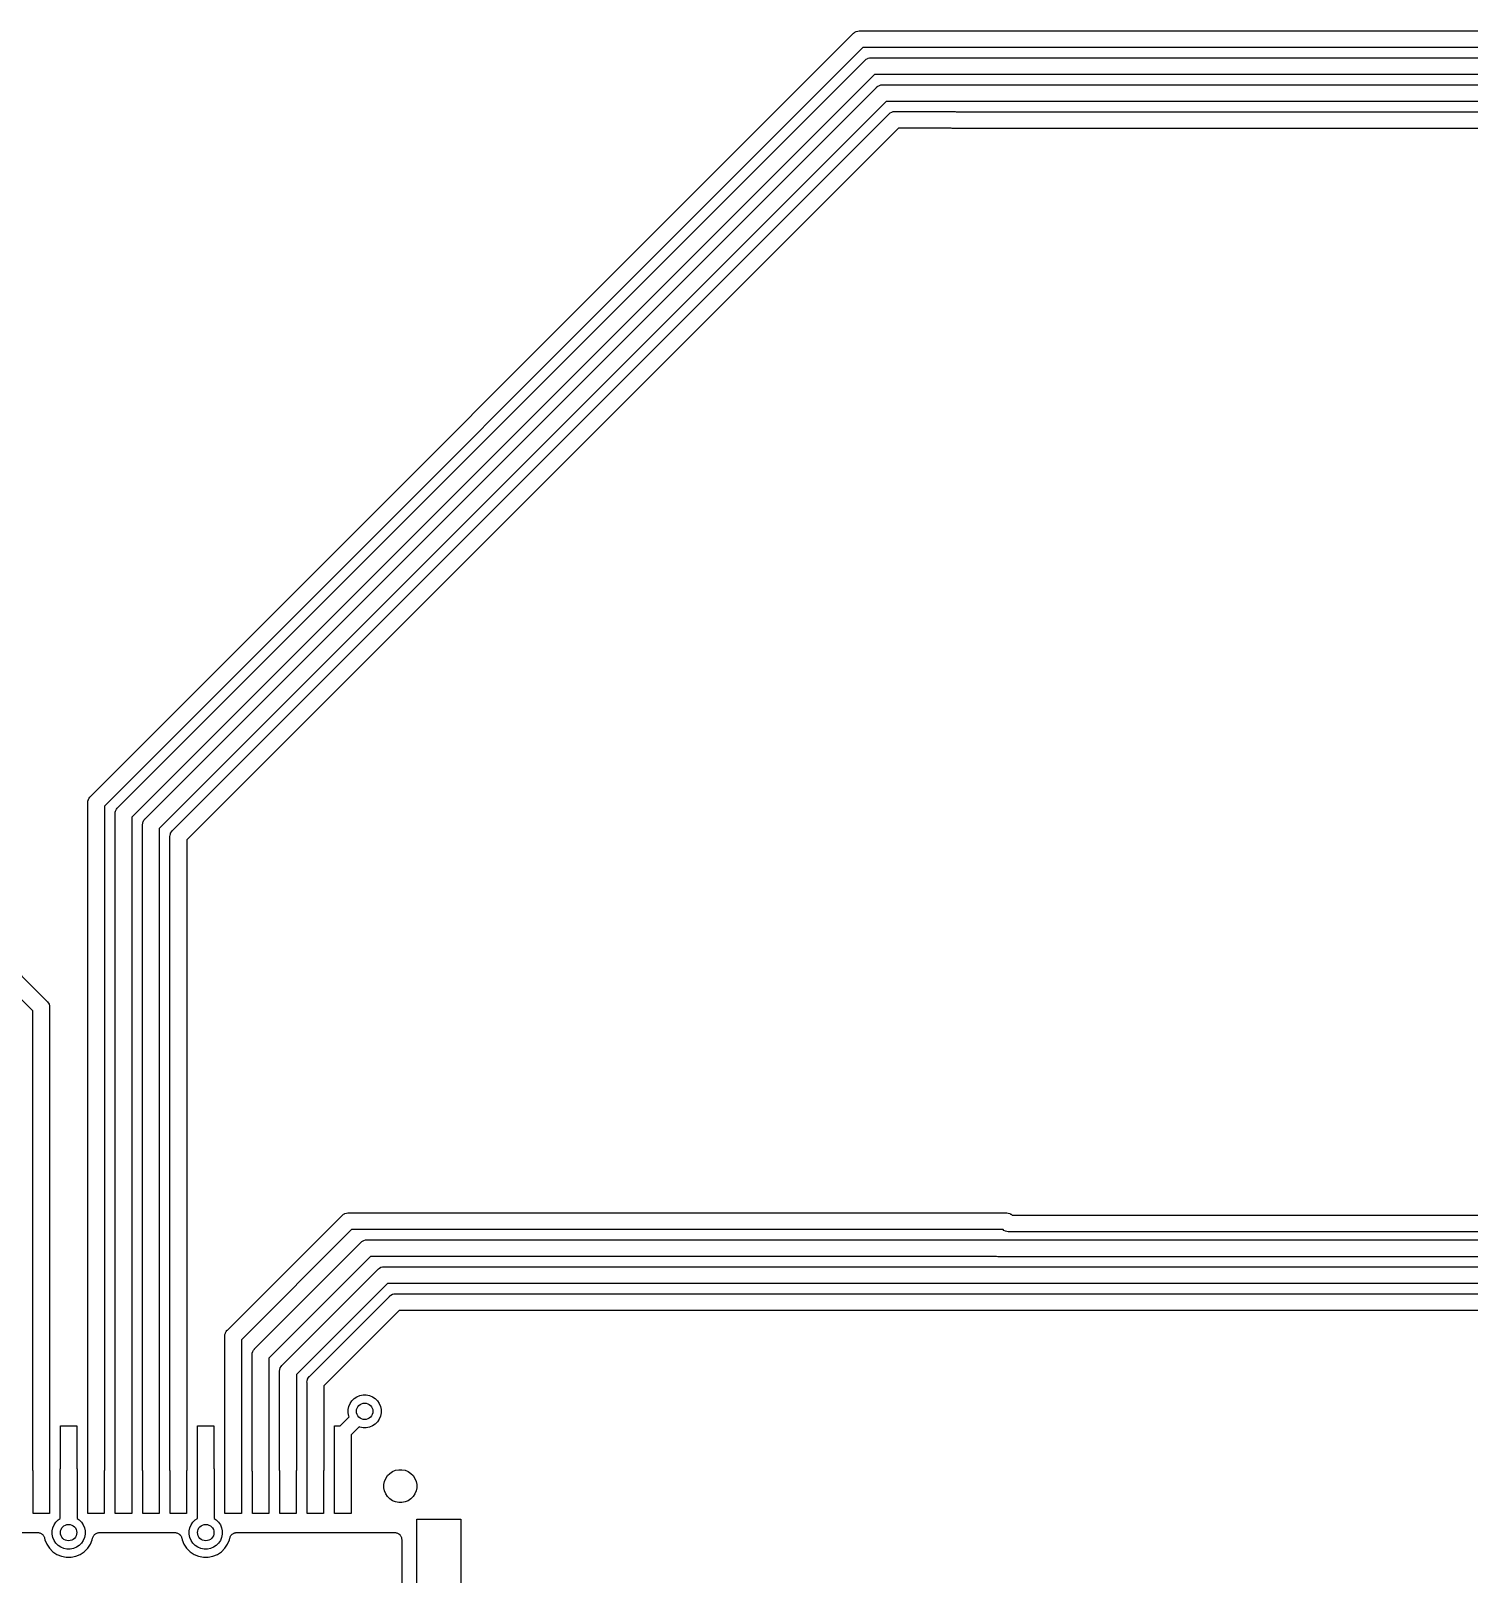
# Model space of a CAD drawing. Extents: x -66 to 211, y -177 to 13.
# Drawn here: x 74.74 to 100.98, y -83.59 to -55.45 of the extents above; entities that cross this region are included whole.
import ezdxf

# ---------------------------------------------------------------- set-up
doc = ezdxf.new("R2010")
doc.units = 0
doc.layers.add('BLACK', color=7, linetype='CONTINUOUS')

msp = doc.modelspace()

# ---------------------------------------------------------------- linework, layer by layer
at = {"layer": 'BLACK', "linetype": 'CONTINUOUS'}
for p, q in [((75.8319, -69.4133), (89.7445, -55.5007)), ((89.7445, -55.5007), (89.7493, -55.4949)), ((89.7493, -55.4949), (89.7551, -55.4901)), ((89.7551, -55.4901), (89.7725, -55.4758)), ((89.7725, -55.4758), (89.7876, -55.4678)), ((89.7876, -55.4678), (89.799, -55.4617)), ((89.799, -55.4617), (89.8277, -55.4529)), ((89.8277, -55.4529), (89.8501, -55.4507)), ((89.8501, -55.4507), (89.8576, -55.45)), ((89.8501, -55.4507), (89.8501, -55.4507)), ((89.8576, -55.45), (89.8651, -55.4507)), ((89.8651, -55.4507), (118.149, -55.4507)), ((89.9207, -55.7555), (76.0868, -69.5895)), ((76.3319, -69.6143), (89.9554, -55.9909)), ((118.093, -55.7555), (89.9207, -55.7555)), ((89.9554, -55.9909), (89.9601, -55.9851)), ((89.9601, -55.9851), (89.9659, -55.9803)), ((89.9659, -55.9803), (89.9833, -55.966)), ((89.9659, -55.9803), (89.9659, -55.9803)), ((89.9833, -55.966), (90.0098, -55.9519)), ((90.0098, -55.9519), (90.0145, -55.9505)), ((90.0145, -55.9505), (90.0385, -55.9432)), ((90.0385, -55.9432), (90.0609, -55.941)), ((90.0609, -55.941), (90.0684, -55.9402)), ((90.0609, -55.941), (90.0609, -55.941)), ((90.0684, -55.9402), (90.0759, -55.941)), ((90.0759, -55.941), (117.996, -55.941)), ((90.1315, -56.2458), (76.5868, -69.7905)), ((117.94, -56.2458), (90.1315, -56.2458)), ((76.8319, -69.8179), (90.1662, -56.4836)), ((90.1662, -56.4836), (90.1709, -56.4778)), ((90.1709, -56.4778), (90.1769, -56.4729)), ((90.1769, -56.4729), (90.1941, -56.4588)), ((90.1941, -56.4588), (90.2206, -56.4446)), ((90.2206, -56.4446), (90.2493, -56.4359)), ((90.2493, -56.4359), (90.2717, -56.4337)), ((90.2717, -56.4337), (90.2792, -56.433)), ((90.2717, -56.4337), (90.2717, -56.4337)), ((90.2792, -56.433), (90.2867, -56.4337)), ((90.2867, -56.4337), (102.748, -56.4337)), ((90.3423, -56.7385), (77.0868, -69.9941)), ((102.693, -56.7385), (90.3423, -56.7385)), ((77.3319, -70.0291), (90.3922, -56.9688)), ((90.3922, -56.9688), (90.397, -56.963)), ((90.397, -56.963), (90.4094, -56.9528)), ((90.4094, -56.9528), (90.4202, -56.9439)), ((90.4202, -56.9439), (90.4467, -56.9298)), ((90.4467, -56.9298), (90.4754, -56.9211)), ((90.4754, -56.9211), (90.4978, -56.9189)), ((90.4978, -56.9189), (90.5053, -56.9181)), ((90.4978, -56.9189), (90.4978, -56.9189)), ((90.5053, -56.9181), (90.5128, -56.9189)), ((90.5128, -56.9189), (91.5646, -56.9189)), ((91.5646, -56.9189), (91.5721, -56.9181)), ((91.5721, -56.9181), (91.5796, -56.9189)), ((91.5796, -56.9189), (91.5796, -56.9189)), ((91.5796, -56.9189), (91.602, -56.9211)), ((91.602, -56.9211), (91.6198, -56.9265)), ((91.6198, -56.9265), (113.591, -56.9265)), ((90.5684, -57.2237), (77.5868, -70.2053)), ((91.532, -57.2237), (90.5684, -57.2237)), ((91.5498, -57.2291), (91.532, -57.2237)), ((91.5722, -57.2313), (91.5498, -57.2291)), ((91.5797, -57.232), (91.5722, -57.2313)), ((91.5722, -57.2313), (91.5722, -57.2313)), ((91.5872, -57.2313), (91.5797, -57.232)), ((113.536, -57.2313), (91.5872, -57.2313)), ((60.6567, -58.7661), (75.0369, -73.1463)), ((74.782, -73.3224), (60.4411, -58.9816)), ((75.782, -69.5189), (75.7842, -69.4965)), ((75.7842, -69.4965), (75.7929, -69.4677)), ((75.7929, -69.4677), (75.8018, -69.451)), ((75.8018, -69.451), (75.8071, -69.4413)), ((75.8071, -69.4413), (75.8213, -69.4239)), ((75.8213, -69.4239), (75.8261, -69.4181)), ((75.8213, -69.4239), (75.8213, -69.4239)), ((75.8261, -69.4181), (75.8319, -69.4133)), ((75.7812, -69.5263), (75.782, -69.5189)), ((75.782, -69.5338), (75.7812, -69.5263)), ((75.782, -69.5189), (75.782, -69.5189)), ((75.782, -81.6974), (75.782, -69.5338)), ((76.0868, -69.5895), (76.0868, -81.6974)), ((76.2812, -69.7274), (76.2833, -69.7066)), ((76.282, -69.7349), (76.2812, -69.7274)), ((76.282, -81.6974), (76.282, -69.7349)), ((76.2833, -69.7066), (76.2842, -69.6975)), ((76.2842, -69.6975), (76.2886, -69.6829)), ((76.2886, -69.6829), (76.2929, -69.6688)), ((76.2929, -69.6688), (76.3071, -69.6423)), ((76.3071, -69.6423), (76.3213, -69.6249)), ((76.3213, -69.6249), (76.3261, -69.6191)), ((76.3213, -69.6249), (76.3213, -69.6249)), ((76.3261, -69.6191), (76.3319, -69.6143)), ((76.5868, -69.7905), (76.5868, -81.6974)), ((76.7812, -69.931), (76.7842, -69.9011)), ((76.782, -69.9384), (76.7812, -69.931)), ((76.782, -81.6974), (76.782, -69.9384)), ((76.7842, -69.9011), (76.785, -69.8983)), ((76.785, -69.8983), (76.7878, -69.889)), ((76.7878, -69.889), (76.7929, -69.8724)), ((76.7929, -69.8724), (76.8071, -69.8459)), ((76.8071, -69.8459), (76.8213, -69.8285)), ((76.8213, -69.8285), (76.8261, -69.8227)), ((76.8213, -69.8285), (76.8213, -69.8285)), ((76.8261, -69.8227), (76.8319, -69.8179)), ((77.0868, -69.9941), (77.0868, -81.6974)), ((77.2929, -70.0836), (77.3071, -70.0571)), ((77.3071, -70.0571), (77.3213, -70.0397)), ((77.3213, -70.0397), (77.3261, -70.0339)), ((77.3213, -70.0397), (77.3213, -70.0397)), ((77.3261, -70.0339), (77.3319, -70.0291)), ((77.2812, -70.1422), (77.2835, -70.1193)), ((77.282, -70.1496), (77.2812, -70.1422)), ((77.282, -81.6974), (77.282, -70.1496)), ((77.2835, -70.1193), (77.2842, -70.1123)), ((77.2842, -70.1123), (77.2886, -70.0976)), ((77.2886, -70.0976), (77.2929, -70.0836)), ((77.5868, -70.2053), (77.5868, -81.6974)), ((75.0369, -73.1463), (75.0427, -73.151)), ((75.0427, -73.151), (75.0474, -73.1568)), ((75.0474, -73.1568), (75.0474, -73.1568)), ((75.0474, -73.1568), (75.0617, -73.1742)), ((75.0617, -73.1742), (75.0645, -73.1795)), ((74.782, -81.6974), (74.782, -73.3224)), ((75.0645, -73.1795), (75.0759, -73.2007)), ((75.0759, -73.2007), (75.0846, -73.2294)), ((75.0846, -73.2294), (75.0868, -73.2518)), ((75.0868, -73.2518), (75.0868, -73.2518)), ((75.0868, -73.2518), (75.0875, -73.2593)), ((75.0875, -73.2593), (75.0868, -73.2668)), ((75.0868, -73.2668), (75.0868, -81.6974)), ((78.3319, -79.1434), (80.4176, -77.0576)), ((80.4176, -77.0576), (80.4224, -77.0518)), ((80.4224, -77.0518), (80.4331, -77.0431)), ((80.4331, -77.0431), (80.4456, -77.0328)), ((80.4456, -77.0328), (80.465, -77.0225)), ((80.465, -77.0225), (80.4721, -77.0186)), ((80.4721, -77.0186), (80.5008, -77.0099)), ((80.5008, -77.0099), (80.5232, -77.0077)), ((80.5232, -77.0077), (80.5307, -77.007)), ((80.5232, -77.0077), (80.5232, -77.0077)), ((80.5307, -77.007), (80.5382, -77.0077)), ((80.5382, -77.0077), (92.5329, -77.0077)), ((92.5329, -77.0077), (92.5404, -77.007)), ((92.5404, -77.007), (92.5479, -77.0077)), ((92.5479, -77.0077), (92.5479, -77.0077)), ((92.5479, -77.0077), (92.5703, -77.0099)), ((92.5703, -77.0099), (92.599, -77.0186)), ((92.599, -77.0186), (92.6156, -77.0275)), ((92.6156, -77.0275), (92.6255, -77.0328)), ((92.6255, -77.0328), (92.6309, -77.0372)), ((92.6309, -77.0372), (92.6412, -77.0457)), ((92.6412, -77.0457), (107.561, -77.0457)), ((80.5938, -77.3125), (78.5868, -79.3196)), ((92.4776, -77.3125), (80.5938, -77.3125)), ((92.4933, -77.3254), (92.4776, -77.3125)), ((92.5197, -77.3396), (92.4933, -77.3254)), ((92.5485, -77.3483), (92.5197, -77.3396)), ((92.5709, -77.3505), (92.5485, -77.3483)), ((92.5783, -77.3512), (92.5709, -77.3505)), ((92.5709, -77.3505), (92.5709, -77.3505)), ((92.5858, -77.3505), (92.5783, -77.3512)), ((107.616, -77.3505), (92.5858, -77.3505)), ((78.8319, -79.4816), (80.7656, -77.5479)), ((80.7656, -77.5479), (80.7704, -77.5421)), ((80.7704, -77.5421), (80.7839, -77.5309)), ((80.7839, -77.5309), (80.7936, -77.523)), ((80.7936, -77.523), (80.8153, -77.5114)), ((80.8153, -77.5114), (80.8201, -77.5089)), ((80.8201, -77.5089), (80.8488, -77.5001)), ((80.8488, -77.5001), (80.8712, -77.4979)), ((80.8712, -77.4979), (80.8787, -77.4972)), ((80.8712, -77.4979), (80.8712, -77.4979)), ((80.8787, -77.4972), (80.8862, -77.4979)), ((80.8862, -77.4979), (92.3799, -77.4979)), ((92.3799, -77.4979), (92.3874, -77.4972)), ((92.3874, -77.4972), (92.3949, -77.4979)), ((92.3949, -77.4979), (92.3949, -77.4979)), ((92.3949, -77.4979), (92.4173, -77.5001)), ((92.4173, -77.5001), (92.4184, -77.5005)), ((92.4184, -77.5005), (107.749, -77.5005)), ((80.9418, -77.8027), (79.0868, -79.6578)), ((92.359, -77.8027), (80.9418, -77.8027)), ((92.3601, -77.8031), (92.359, -77.8027)), ((92.3825, -77.8053), (92.3601, -77.8031)), ((92.39, -77.806), (92.3825, -77.8053)), ((92.3825, -77.8053), (92.3825, -77.8053)), ((92.3974, -77.8053), (92.39, -77.806)), ((107.805, -77.8053), (92.3974, -77.8053)), ((79.3319, -79.7792), (81.073, -78.0381)), ((81.073, -78.0381), (81.0777, -78.0323)), ((81.0777, -78.0323), (81.0835, -78.0275)), ((81.0835, -78.0275), (81.1009, -78.0132)), ((81.0835, -78.0275), (81.0835, -78.0275)), ((81.1009, -78.0132), (81.1274, -77.9991)), ((81.1274, -77.9991), (81.1561, -77.9904)), ((81.1561, -77.9904), (81.1785, -77.9882)), ((81.1785, -77.9882), (81.186, -77.9874)), ((81.1785, -77.9882), (81.1785, -77.9882)), ((81.186, -77.9874), (81.1935, -77.9882)), ((81.1935, -77.9882), (107.905, -77.9882)), ((81.2491, -78.293), (79.5868, -79.9553)), ((107.96, -78.293), (81.2491, -78.293)), ((81.2886, -78.525), (81.2944, -78.5203)), ((81.2944, -78.5203), (81.3118, -78.506)), ((81.3118, -78.506), (81.3382, -78.4918)), ((81.3382, -78.4918), (81.367, -78.4831)), ((81.367, -78.4831), (81.3894, -78.4809)), ((81.3894, -78.4809), (81.3968, -78.4802)), ((81.3894, -78.4809), (81.3894, -78.4809)), ((81.3968, -78.4802), (81.4043, -78.4809)), ((81.4043, -78.4809), (111.857, -78.4809)), ((79.8319, -79.9827), (81.2838, -78.5308)), ((81.46, -78.7857), (80.0868, -80.1589)), ((81.2838, -78.5308), (81.2886, -78.525)), ((111.913, -78.7857), (81.46, -78.7857)), ((78.2812, -79.2564), (78.282, -79.249)), ((78.282, -79.2639), (78.2812, -79.2564)), ((78.282, -79.249), (78.2842, -79.2266)), ((78.282, -79.249), (78.282, -79.249)), ((78.282, -81.6974), (78.282, -79.2639)), ((78.2842, -79.2266), (78.2929, -79.1978)), ((78.2929, -79.1978), (78.2962, -79.1916)), ((78.2962, -79.1916), (78.3071, -79.1714)), ((78.3071, -79.1714), (78.3213, -79.154)), ((78.3213, -79.154), (78.3261, -79.1482)), ((78.3213, -79.154), (78.3213, -79.154)), ((78.3261, -79.1482), (78.3319, -79.1434)), ((78.5868, -79.3196), (78.5868, -81.6974)), ((78.7812, -79.5946), (78.7842, -79.5648)), ((78.782, -79.6021), (78.7812, -79.5946)), ((78.782, -81.6974), (78.782, -79.6021)), ((78.7842, -79.5648), (78.7929, -79.536)), ((78.7929, -79.536), (78.8071, -79.5096)), ((78.8071, -79.5096), (78.8213, -79.4922)), ((78.8213, -79.4922), (78.8261, -79.4864)), ((78.8213, -79.4922), (78.8213, -79.4922)), ((78.8261, -79.4864), (78.8319, -79.4816)), ((79.0868, -79.6578), (79.0868, -81.6974)), ((79.2812, -79.8922), (79.2842, -79.8623)), ((79.282, -79.8997), (79.2812, -79.8922)), ((79.282, -81.6974), (79.282, -79.8997)), ((79.2842, -79.8623), (79.2929, -79.8336)), ((79.2929, -79.8336), (79.3071, -79.8071)), ((79.3071, -79.8071), (79.3213, -79.7897)), ((79.3213, -79.7897), (79.3261, -79.7839)), ((79.3213, -79.7897), (79.3213, -79.7897)), ((79.3261, -79.7839), (79.3319, -79.7792)), ((79.5868, -79.9553), (79.5868, -81.6974)), ((79.7812, -80.0958), (79.7836, -80.0714)), ((79.782, -80.1033), (79.7812, -80.0958)), ((79.782, -81.6974), (79.782, -80.1033)), ((79.7836, -80.0714), (79.7842, -80.0659)), ((79.7842, -80.0659), (79.7887, -80.0511)), ((79.7887, -80.0511), (79.7929, -80.0372)), ((79.7929, -80.0372), (79.8071, -80.0107)), ((79.8071, -80.0107), (79.8213, -79.9933)), ((79.8213, -79.9933), (79.8261, -79.9875)), ((79.8213, -79.9933), (79.8213, -79.9933)), ((79.8261, -79.9875), (79.8319, -79.9827)), ((80.0868, -80.1589), (80.0868, -81.6974)), ((80.5445, -80.5372), (80.5671, -80.4826)), ((80.5671, -80.4826), (80.5999, -80.4334)), ((80.5999, -80.4334), (80.6417, -80.3917)), ((80.6417, -80.3917), (80.6909, -80.3588)), ((80.6909, -80.3588), (80.7455, -80.3362)), ((80.7455, -80.3362), (80.8034, -80.3247)), ((80.8034, -80.3247), (80.8625, -80.3247)), ((80.8625, -80.3247), (80.9205, -80.3362)), ((80.9205, -80.3362), (80.9751, -80.3588)), ((80.9751, -80.3588), (81.0242, -80.3917)), ((81.0242, -80.3917), (81.066, -80.4334)), ((81.066, -80.4334), (81.0988, -80.4826)), ((81.0988, -80.4826), (81.1214, -80.5372)), ((80.3882, -80.8899), (80.5507, -80.7273)), ((80.533, -80.5951), (80.5445, -80.5372)), ((80.533, -80.6542), (80.533, -80.5951)), ((80.5445, -80.7122), (80.533, -80.6542)), ((80.5507, -80.7273), (80.5445, -80.7122)), ((81.0988, -80.7668), (81.066, -80.8159)), ((81.1214, -80.7122), (81.0988, -80.7668)), ((81.1214, -80.5372), (81.133, -80.5951)), ((81.133, -80.6542), (81.1214, -80.7122)), ((81.133, -80.5951), (81.133, -80.6542)), ((75.2844, -81.6594), (75.2844, -80.8899)), ((75.2844, -80.8899), (75.5844, -80.8899)), ((75.5844, -80.8899), (75.5844, -81.6594)), ((77.7844, -81.6594), (77.7844, -80.8899)), ((77.7844, -80.8899), (78.0844, -80.8899)), ((78.0844, -80.8899), (78.0844, -81.6584)), ((80.2844, -82.4899), (80.2844, -80.8899)), ((80.2844, -80.8899), (80.3882, -80.8899)), ((80.7303, -80.9069), (80.5844, -81.0529)), ((80.5844, -81.0529), (80.5844, -82.4899)), ((80.7455, -80.9132), (80.7303, -80.9069)), ((80.8034, -80.9247), (80.7455, -80.9132)), ((80.8625, -80.9247), (80.8034, -80.9247)), ((80.9205, -80.9132), (80.8625, -80.9247)), ((80.9751, -80.8905), (80.9205, -80.9132)), ((81.0242, -80.8577), (80.9751, -80.8905)), ((81.066, -80.8159), (81.0242, -80.8577)), ((74.7842, -81.7198), (74.782, -81.6974)), ((74.7844, -81.7204), (74.7842, -81.7198)), ((74.7844, -82.4899), (74.7844, -81.7204)), ((75.0846, -81.7198), (75.0844, -81.7204)), ((75.0844, -81.7204), (75.0844, -82.4899)), ((75.0868, -81.6974), (75.0846, -81.7198)), ((75.282, -81.6824), (75.2842, -81.66)), ((75.282, -82.5771), (75.282, -81.6824)), ((75.2842, -81.66), (75.2844, -81.6594)), ((75.5844, -81.6594), (75.5846, -81.66)), ((75.5846, -81.66), (75.5868, -81.6824)), ((75.5868, -81.6824), (75.5868, -82.579)), ((75.7842, -81.7198), (75.782, -81.6974)), ((75.7844, -81.7204), (75.7842, -81.7198)), ((75.7844, -82.4899), (75.7844, -81.7204)), ((76.0846, -81.7198), (76.0844, -81.7204)), ((76.0844, -81.7204), (76.0844, -82.4899)), ((76.0868, -81.6974), (76.0846, -81.7198)), ((76.2842, -81.7198), (76.282, -81.6974)), ((76.2844, -81.7204), (76.2842, -81.7198)), ((76.2844, -82.4899), (76.2844, -81.7204)), ((76.5846, -81.7198), (76.5844, -81.7204)), ((76.5844, -81.7204), (76.5844, -82.4899)), ((76.5868, -81.6974), (76.5846, -81.7198)), ((76.7842, -81.7198), (76.782, -81.6974)), ((76.7844, -81.7204), (76.7842, -81.7198)), ((76.7844, -82.4899), (76.7844, -81.7204)), ((77.0846, -81.7198), (77.0844, -81.7204)), ((77.0844, -81.7204), (77.0844, -82.4899)), ((77.0868, -81.6974), (77.0846, -81.7198)), ((77.2842, -81.7198), (77.282, -81.6974)), ((77.2844, -81.7204), (77.2842, -81.7198)), ((77.2844, -82.4899), (77.2844, -81.7204)), ((77.5846, -81.7198), (77.5844, -81.7204)), ((77.5844, -81.7204), (77.5844, -82.4899)), ((77.5868, -81.6974), (77.5846, -81.7198)), ((77.7812, -81.6899), (77.7842, -81.66)), ((77.7824, -81.7018), (77.7812, -81.6899)), ((77.7824, -82.578), (77.7824, -81.7018)), ((77.7842, -81.66), (77.7844, -81.6594)), ((78.0844, -81.6584), (78.085, -81.6604)), ((78.085, -81.6604), (78.0872, -81.6828)), ((78.0872, -81.6828), (78.0872, -81.6828)), ((78.0872, -81.6828), (78.088, -81.6903)), ((78.088, -81.6903), (78.0872, -81.6978)), ((78.0872, -81.6978), (78.0872, -82.578)), ((78.2842, -81.7198), (78.282, -81.6974)), ((78.2844, -81.7204), (78.2842, -81.7198)), ((78.2844, -82.4899), (78.2844, -81.7204)), ((78.5846, -81.7198), (78.5844, -81.7204)), ((78.5844, -81.7204), (78.5844, -82.4899)), ((78.5868, -81.6974), (78.5846, -81.7198)), ((78.7842, -81.7198), (78.782, -81.6974)), ((78.7844, -81.7204), (78.7842, -81.7198)), ((78.7844, -82.4899), (78.7844, -81.7204)), ((79.0846, -81.7198), (79.0844, -81.7204)), ((79.0844, -81.7204), (79.0844, -82.4899)), ((79.0868, -81.6974), (79.0846, -81.7198)), ((79.2842, -81.7198), (79.282, -81.6974)), ((79.2844, -81.7204), (79.2842, -81.7198)), ((79.2844, -82.4899), (79.2844, -81.7204)), ((79.5846, -81.7198), (79.5844, -81.7204)), ((79.5844, -81.7204), (79.5844, -82.4899)), ((79.5868, -81.6974), (79.5846, -81.7198)), ((79.7842, -81.7198), (79.782, -81.6974)), ((79.7844, -81.7204), (79.7842, -81.7198)), ((79.7844, -82.4899), (79.7844, -81.7204)), ((80.0846, -81.7198), (80.0844, -81.7204)), ((80.0844, -81.7204), (80.0844, -82.4899)), ((80.0868, -81.6974), (80.0846, -81.7198)), ((81.1959, -81.9024), (81.2185, -81.8478)), ((81.2185, -81.8478), (81.2514, -81.7986)), ((81.2514, -81.7986), (81.2931, -81.7569)), ((81.2931, -81.7569), (81.3423, -81.724)), ((81.3423, -81.724), (81.3969, -81.7014)), ((81.3969, -81.7014), (81.4548, -81.6899)), ((81.4548, -81.6899), (81.5139, -81.6899)), ((81.5139, -81.6899), (81.5719, -81.7014)), ((81.5719, -81.7014), (81.6265, -81.724)), ((81.6265, -81.724), (81.6756, -81.7569)), ((81.6756, -81.7569), (81.7174, -81.7986)), ((81.7174, -81.7986), (81.7502, -81.8478)), ((81.7502, -81.8478), (81.7729, -81.9024)), ((81.1844, -81.9603), (81.1959, -81.9024)), ((81.1844, -82.0194), (81.1844, -81.9603)), ((81.1959, -82.0774), (81.1844, -82.0194)), ((81.2185, -82.132), (81.1959, -82.0774)), ((81.2514, -82.1811), (81.2185, -82.132)), ((81.2931, -82.2229), (81.2514, -82.1811)), ((81.7174, -82.1811), (81.6756, -82.2229)), ((81.7502, -82.132), (81.7174, -82.1811)), ((81.7729, -82.0774), (81.7502, -82.132)), ((81.7729, -81.9024), (81.7844, -81.9603)), ((81.7844, -82.0194), (81.7729, -82.0774)), ((81.7844, -81.9603), (81.7844, -82.0194)), ((81.3423, -82.2557), (81.2931, -82.2229)), ((81.3969, -82.2784), (81.3423, -82.2557)), ((81.4548, -82.2899), (81.3969, -82.2784)), ((81.5139, -82.2899), (81.4548, -82.2899)), ((81.5719, -82.2784), (81.5139, -82.2899)), ((81.6265, -82.2557), (81.5719, -82.2784)), ((81.6756, -82.2229), (81.6265, -82.2557)), ((75.0844, -82.4899), (74.7844, -82.4899)), ((75.1444, -82.7495), (75.1671, -82.6949)), ((75.1671, -82.6949), (75.1999, -82.6458)), ((75.1999, -82.6458), (75.2417, -82.604)), ((75.2417, -82.604), (75.282, -82.5771)), ((75.5868, -82.579), (75.6242, -82.604)), ((75.6242, -82.604), (75.6659, -82.6458)), ((75.6659, -82.6458), (75.6988, -82.6949)), ((75.6988, -82.6949), (75.7214, -82.7495)), ((76.0844, -82.4899), (75.7844, -82.4899)), ((76.5844, -82.4899), (76.2844, -82.4899)), ((77.0844, -82.4899), (76.7844, -82.4899)), ((77.5844, -82.4899), (77.2844, -82.4899)), ((77.6463, -82.7495), (77.669, -82.6949)), ((77.669, -82.6949), (77.7018, -82.6458)), ((77.7018, -82.6458), (77.7436, -82.604)), ((77.7436, -82.604), (77.7824, -82.578)), ((78.0872, -82.578), (78.1261, -82.604)), ((78.1261, -82.604), (78.1678, -82.6458)), ((78.1678, -82.6458), (78.2007, -82.6949)), ((78.2007, -82.6949), (78.2233, -82.7495)), ((78.5844, -82.4899), (78.2844, -82.4899)), ((79.0844, -82.4899), (78.7844, -82.4899)), ((79.5844, -82.4899), (79.2844, -82.4899)), ((80.0844, -82.4899), (79.7844, -82.4899)), ((80.5844, -82.4899), (80.2844, -82.4899)), ((81.7844, -84.3899), (81.7844, -82.5899)), ((81.7844, -82.5899), (82.5844, -82.5899)), ((82.5844, -82.5899), (82.5844, -84.3899)), ((73.9944, -82.837), (74.8699, -82.837)), ((74.8699, -82.837), (74.8706, -82.837)), ((74.8706, -82.837), (74.8707, -82.837)), ((74.8707, -82.837), (74.8707, -82.837)), ((74.8707, -82.837), (74.8717, -82.837)), ((74.8717, -82.837), (74.8834, -82.8384)), ((74.8834, -82.8384), (74.8953, -82.8396)), ((74.8953, -82.8396), (74.8958, -82.8397)), ((74.8958, -82.8397), (74.8963, -82.8398)), ((74.8963, -82.8398), (74.9076, -82.8434)), ((74.9076, -82.8434), (74.919, -82.8469)), ((74.919, -82.8469), (74.9194, -82.8471)), ((74.9194, -82.8471), (74.9199, -82.8473)), ((74.9199, -82.8473), (74.9303, -82.853)), ((74.9303, -82.853), (74.9408, -82.8587)), ((74.9408, -82.8587), (74.9412, -82.859)), ((74.9412, -82.859), (74.9416, -82.8592)), ((74.9416, -82.8592), (74.9507, -82.8669)), ((74.9507, -82.8669), (74.9599, -82.8745)), ((74.9599, -82.8745), (74.9602, -82.8748)), ((74.9602, -82.8748), (74.9606, -82.8752)), ((74.9606, -82.8752), (74.9681, -82.8845)), ((74.9681, -82.8845), (74.9756, -82.8936)), ((74.9756, -82.8936), (74.9758, -82.8941)), ((74.9758, -82.8941), (74.9761, -82.8945)), ((74.9761, -82.8945), (74.9817, -82.9051)), ((74.9817, -82.9051), (74.9873, -82.9155)), ((74.9873, -82.9155), (74.9874, -82.916)), ((74.9874, -82.916), (74.9876, -82.9164)), ((74.9876, -82.9164), (74.991, -82.9278)), ((74.991, -82.9278), (74.9944, -82.9392)), ((74.9944, -82.9392), (75.0002, -82.9683)), ((75.0002, -82.9683), (75.0341, -83.0502)), ((75.1329, -82.8075), (75.1444, -82.7495)), ((75.1329, -82.8666), (75.1329, -82.8075)), ((75.1444, -82.9245), (75.1329, -82.8666)), ((75.1671, -82.9791), (75.1444, -82.9245)), ((75.1999, -83.0283), (75.1671, -82.9791)), ((75.6988, -82.9791), (75.6659, -83.0283)), ((75.7214, -82.9245), (75.6988, -82.9791)), ((75.7214, -82.7495), (75.7329, -82.8075)), ((75.7329, -82.8666), (75.7214, -82.9245)), ((75.7329, -82.8075), (75.7329, -82.8666)), ((75.8317, -83.0502), (75.8656, -82.9683)), ((75.8656, -82.9683), (75.8714, -82.9392)), ((75.8714, -82.9392), (75.8716, -82.9385)), ((75.8716, -82.9385), (75.8718, -82.9375)), ((75.8716, -82.9385), (75.8716, -82.9385)), ((75.8716, -82.9385), (75.8716, -82.9385)), ((75.8718, -82.9375), (75.8754, -82.9261)), ((75.8754, -82.9261), (75.8789, -82.9148)), ((75.8789, -82.9148), (75.8791, -82.9144)), ((75.8791, -82.9144), (75.8793, -82.9139)), ((75.8793, -82.9139), (75.885, -82.9035)), ((75.885, -82.9035), (75.8907, -82.893)), ((75.8907, -82.893), (75.891, -82.8926)), ((75.891, -82.8926), (75.8912, -82.8922)), ((75.8912, -82.8922), (75.8989, -82.8831)), ((75.8989, -82.8831), (75.9065, -82.8739)), ((75.9065, -82.8739), (75.9069, -82.8736)), ((75.9069, -82.8736), (75.9072, -82.8732)), ((75.9072, -82.8732), (75.9164, -82.8658)), ((75.9164, -82.8658), (75.9257, -82.8582)), ((75.9257, -82.8582), (75.9261, -82.858)), ((75.9261, -82.858), (75.9265, -82.8577)), ((75.9265, -82.8577), (75.9371, -82.8522)), ((75.9371, -82.8522), (75.9476, -82.8466)), ((75.9476, -82.8466), (75.948, -82.8465)), ((75.948, -82.8465), (75.9485, -82.8462)), ((75.9485, -82.8462), (75.96, -82.8429)), ((75.96, -82.8429), (75.9713, -82.8394)), ((75.9713, -82.8394), (75.9718, -82.8394)), ((75.9718, -82.8394), (75.9723, -82.8392)), ((75.9723, -82.8392), (75.9841, -82.8382)), ((75.9841, -82.8382), (75.996, -82.837)), ((75.996, -82.837), (77.3718, -82.837)), ((77.3718, -82.837), (77.3725, -82.837)), ((77.3725, -82.837), (77.3726, -82.837)), ((77.3726, -82.837), (77.3726, -82.837)), ((77.3726, -82.837), (77.3736, -82.837)), ((77.3736, -82.837), (77.3853, -82.8384)), ((77.3853, -82.8384), (77.3972, -82.8396)), ((77.3972, -82.8396), (77.3977, -82.8397)), ((77.3977, -82.8397), (77.3982, -82.8398)), ((77.3982, -82.8398), (77.4095, -82.8434)), ((77.4095, -82.8434), (77.4209, -82.8469)), ((77.4209, -82.8469), (77.4213, -82.8471)), ((77.4213, -82.8471), (77.4218, -82.8473)), ((77.4218, -82.8473), (77.4322, -82.853)), ((77.4322, -82.853), (77.4427, -82.8587)), ((77.4427, -82.8587), (77.4431, -82.859)), ((77.4431, -82.859), (77.4435, -82.8592)), ((77.4435, -82.8592), (77.4526, -82.8669)), ((77.4526, -82.8669), (77.4618, -82.8745)), ((77.4618, -82.8745), (77.4621, -82.8748)), ((77.4621, -82.8748), (77.4625, -82.8752)), ((77.4625, -82.8752), (77.47, -82.8845)), ((77.47, -82.8845), (77.4775, -82.8936)), ((77.4775, -82.8936), (77.4777, -82.8941)), ((77.4777, -82.8941), (77.478, -82.8945)), ((77.478, -82.8945), (77.4836, -82.9051)), ((77.4836, -82.9051), (77.4892, -82.9155)), ((77.4892, -82.9155), (77.4893, -82.916)), ((77.4893, -82.916), (77.4895, -82.9164)), ((77.4895, -82.9164), (77.4929, -82.9278)), ((77.4929, -82.9278), (77.4963, -82.9392)), ((77.4963, -82.9392), (77.5021, -82.9683)), ((77.5021, -82.9683), (77.536, -83.0502)), ((77.6348, -82.8075), (77.6463, -82.7495)), ((77.6348, -82.8666), (77.6348, -82.8075)), ((77.6463, -82.9245), (77.6348, -82.8666)), ((77.669, -82.9791), (77.6463, -82.9245)), ((77.7018, -83.0283), (77.669, -82.9791)), ((78.2007, -82.9791), (78.1678, -83.0283)), ((78.2233, -82.9245), (78.2007, -82.9791)), ((78.2233, -82.7495), (78.2348, -82.8075)), ((78.2348, -82.8666), (78.2233, -82.9245)), ((78.2348, -82.8075), (78.2348, -82.8666)), ((78.3336, -83.0502), (78.3675, -82.9683)), ((78.3675, -82.9683), (78.3733, -82.9392)), ((78.3733, -82.9392), (78.3735, -82.9385)), ((78.3735, -82.9385), (78.3737, -82.9375)), ((78.3735, -82.9385), (78.3735, -82.9385)), ((78.3735, -82.9385), (78.3735, -82.9385)), ((78.3737, -82.9375), (78.3773, -82.9261)), ((78.3773, -82.9261), (78.3808, -82.9148)), ((78.3808, -82.9148), (78.381, -82.9144)), ((78.381, -82.9144), (78.3812, -82.9139)), ((78.3812, -82.9139), (78.3869, -82.9035)), ((78.3869, -82.9035), (78.3926, -82.893)), ((78.3926, -82.893), (78.3929, -82.8926)), ((78.3929, -82.8926), (78.3931, -82.8922)), ((78.3931, -82.8922), (78.4008, -82.8831)), ((78.4008, -82.8831), (78.4084, -82.8739)), ((78.4084, -82.8739), (78.4088, -82.8736)), ((78.4088, -82.8736), (78.4091, -82.8732)), ((78.4091, -82.8732), (78.4183, -82.8658)), ((78.4183, -82.8658), (78.4276, -82.8582)), ((78.4276, -82.8582), (78.428, -82.858)), ((78.428, -82.858), (78.4284, -82.8577)), ((78.4284, -82.8577), (78.439, -82.8522)), ((78.439, -82.8522), (78.4495, -82.8466)), ((78.4495, -82.8466), (78.4499, -82.8465)), ((78.4499, -82.8465), (78.4504, -82.8462)), ((78.4504, -82.8462), (78.4619, -82.8429)), ((78.4619, -82.8429), (78.4732, -82.8394)), ((78.4732, -82.8394), (78.4737, -82.8394)), ((78.4737, -82.8394), (78.4742, -82.8392)), ((78.4742, -82.8392), (78.486, -82.8382)), ((78.486, -82.8382), (78.4979, -82.837)), ((78.4979, -82.837), (81.3816, -82.837)), ((81.3816, -82.837), (81.3825, -82.837)), ((81.3825, -82.837), (81.3825, -82.837)), ((81.3825, -82.837), (81.3825, -82.837)), ((81.3825, -82.837), (81.3834, -82.837)), ((81.3834, -82.837), (81.3953, -82.8384)), ((81.3953, -82.8384), (81.4071, -82.8396)), ((81.4071, -82.8396), (81.4076, -82.8397)), ((81.4076, -82.8397), (81.408, -82.8398)), ((81.408, -82.8398), (81.4194, -82.8434)), ((81.4194, -82.8434), (81.4308, -82.8469)), ((81.4308, -82.8469), (81.4312, -82.8472)), ((81.4312, -82.8472), (81.4316, -82.8473)), ((81.4316, -82.8473), (81.4421, -82.853)), ((81.4421, -82.853), (81.4526, -82.8587)), ((81.4526, -82.8587), (81.453, -82.859)), ((81.453, -82.859), (81.4534, -82.8592)), ((81.4534, -82.8592), (81.4625, -82.8669)), ((81.4625, -82.8669), (81.4717, -82.8745)), ((81.4717, -82.8745), (81.472, -82.8749)), ((81.472, -82.8749), (81.4723, -82.8752)), ((81.4723, -82.8752), (81.4798, -82.8845)), ((81.4798, -82.8845), (81.4874, -82.8937)), ((81.4874, -82.8937), (81.4876, -82.8941)), ((81.4876, -82.8941), (81.4879, -82.8945)), ((81.4879, -82.8945), (81.4934, -82.9051)), ((81.4934, -82.9051), (81.499, -82.9156)), ((81.499, -82.9156), (81.4991, -82.916)), ((81.4991, -82.916), (81.4994, -82.9164)), ((81.4994, -82.9164), (81.5027, -82.9279)), ((81.5027, -82.9279), (81.5062, -82.9394)), ((81.5062, -82.9394), (81.5062, -82.9398)), ((81.5062, -82.9398), (81.5063, -82.9402)), ((81.5063, -82.9402), (81.5074, -82.9521)), ((81.5074, -82.9521), (81.5086, -82.964)), ((81.5086, -82.964), (81.5086, -84.7391)), ((75.0341, -83.0502), (75.0834, -83.1239)), ((75.0834, -83.1239), (75.1461, -83.1866)), ((75.1461, -83.1866), (75.2198, -83.2358)), ((75.2417, -83.07), (75.1999, -83.0283)), ((75.2198, -83.2358), (75.3017, -83.2697)), ((75.2908, -83.1029), (75.2417, -83.07)), ((75.3454, -83.1255), (75.2908, -83.1029)), ((75.3017, -83.2697), (75.3886, -83.287)), ((75.4034, -83.137), (75.3454, -83.1255)), ((75.3886, -83.287), (75.4772, -83.287)), ((75.4625, -83.137), (75.4034, -83.137)), ((75.5204, -83.1255), (75.4625, -83.137)), ((75.4772, -83.287), (75.5642, -83.2697)), ((75.575, -83.1029), (75.5204, -83.1255)), ((75.5642, -83.2697), (75.6461, -83.2358)), ((75.6242, -83.07), (75.575, -83.1029)), ((75.6659, -83.0283), (75.6242, -83.07)), ((75.6461, -83.2358), (75.7198, -83.1866)), ((75.7198, -83.1866), (75.7825, -83.1239)), ((75.7825, -83.1239), (75.8317, -83.0502)), ((77.536, -83.0502), (77.5853, -83.1239)), ((77.5853, -83.1239), (77.648, -83.1866)), ((77.648, -83.1866), (77.7217, -83.2358)), ((77.7436, -83.07), (77.7018, -83.0283)), ((77.7217, -83.2358), (77.8036, -83.2697)), ((77.7927, -83.1029), (77.7436, -83.07)), ((77.8473, -83.1255), (77.7927, -83.1029)), ((77.8036, -83.2697), (77.8905, -83.287)), ((77.9053, -83.137), (77.8473, -83.1255)), ((77.8905, -83.287), (77.9791, -83.287)), ((77.9644, -83.137), (77.9053, -83.137)), ((78.0223, -83.1255), (77.9644, -83.137)), ((77.9791, -83.287), (78.0661, -83.2697)), ((78.0769, -83.1029), (78.0223, -83.1255)), ((78.0661, -83.2697), (78.148, -83.2358)), ((78.1261, -83.07), (78.0769, -83.1029)), ((78.1678, -83.0283), (78.1261, -83.07)), ((78.148, -83.2358), (78.2217, -83.1866)), ((78.2217, -83.1866), (78.2844, -83.1239)), ((78.2844, -83.1239), (78.3336, -83.0502))]:
    msp.add_line(p, q, dxfattribs=at)
at = {"layer": 'BLACK'}
for centre in [(80.833, -80.6247), (75.4329, -82.837), (77.9348, -82.837)]:
    msp.add_circle(centre, 0.15, dxfattribs=at)

doc.saveas('drawing.dxf')
